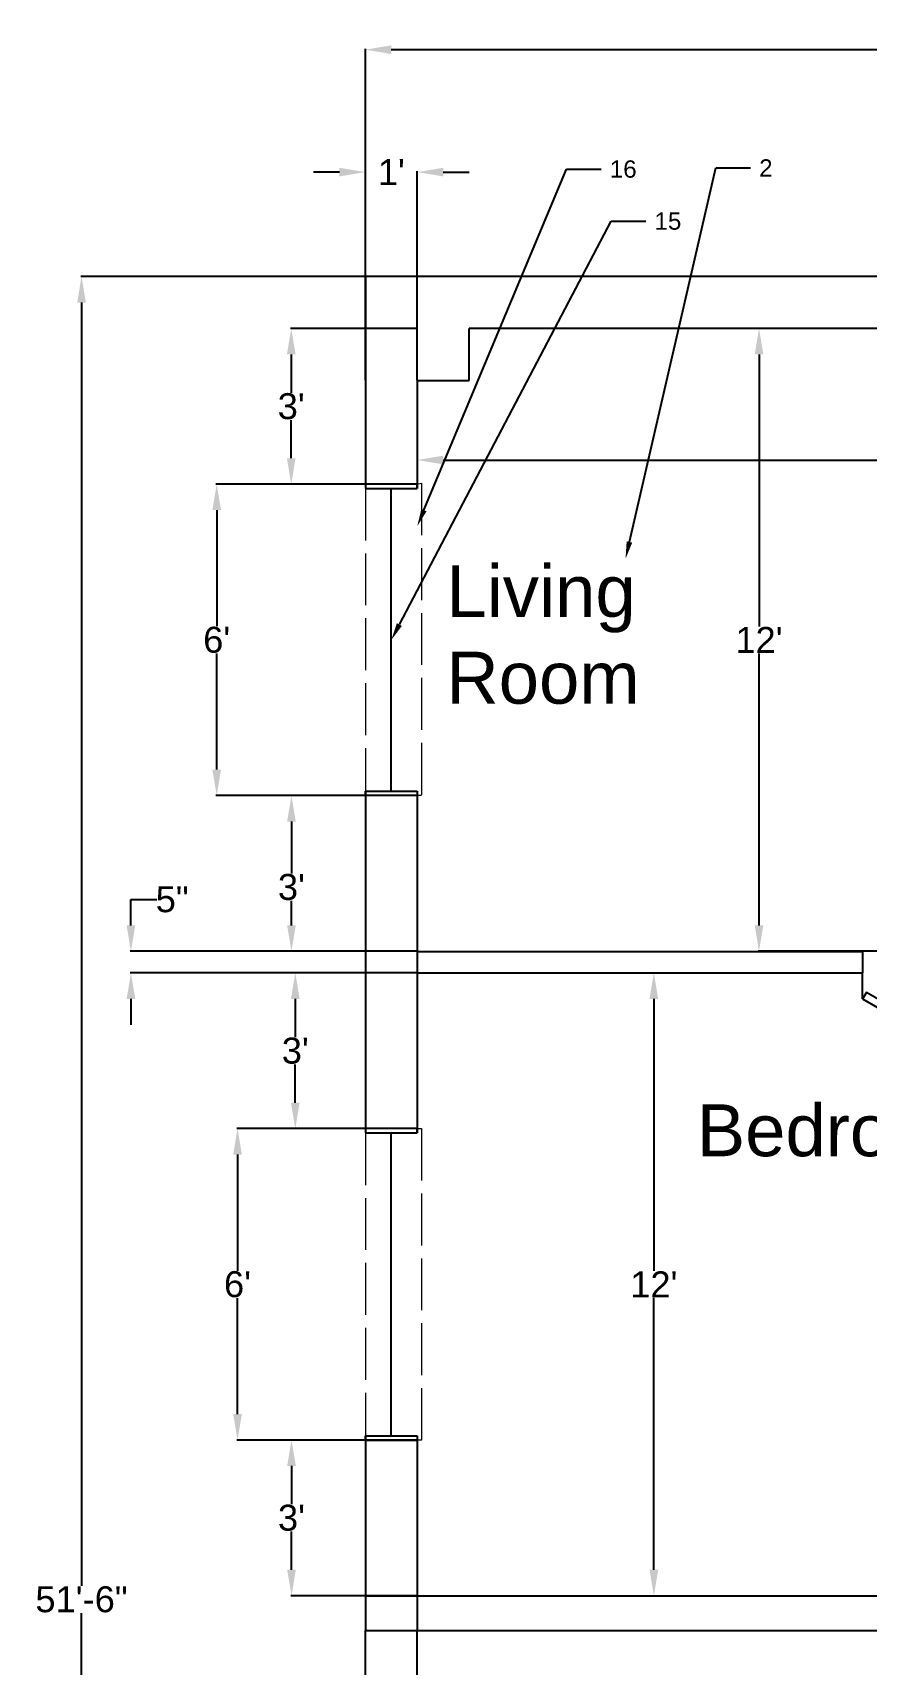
# Model space of a CAD drawing. Header units: inches. Extents: x 2169 to 3045, y 1192 to 2064.
# Drawn here: x 2168.8 to 2361.7, y 1686.7 to 2064 of the extents above; entities that cross this region are included whole.
import ezdxf
from ezdxf import colors
from ezdxf.entities.mleader import LeaderData, LeaderLine
from ezdxf.math import Vec2, Vec3

# ---------------------------------------------------------------- set-up
doc = ezdxf.new("R2010")
doc.units = ezdxf.units.IN
doc.linetypes.add('ACAD_ISO02W100', pattern=[15, 12, -3])
for name, color, linetype in [('A PLAN ANNO DIM', 9, 'Continuous'), ('A PLAN ANNO ROOM NAME', 4, 'Continuous'), ('A PLAN WALL EXTERIOR', 4, 'Continuous'), ('A PLAN WALL INTERIOR', 5, 'Continuous'), ('A PLAN WINDOW FRAME', 3, 'Continuous'), ('A PLAN WINDOW GLAZING', 8, 'Continuous'), ('Note', 3, 'Continuous')]:
    doc.layers.add(name, color=color, linetype=linetype)
doc.layers.add('A PLAN DOOR SWING', color=1, linetype='ACAD_ISO02W100', lineweight=0)
doc.styles.get("Standard").update_dxf_attribs({"font": 'Arial.ttf'})
doc.dimstyles.get("Standard").update_dxf_attribs({"dimtxt": 6, "dimasz": 6, "dimexe": 0.18, "dimexo": 0.0625, "dimgap": 0.09, "dimtad": 0, "dimtih": 1, "dimtoh": 1, "dimdec": 4, "dimzin": 0, "dimdsep": 46, "dimlunit": 4, "dimtxsty": 'Standard', "dimcen": 0.1875, "dimadec": 0, "dimazin": 0, "dimtfac": 1, "dimtdec": 4, "dimtofl": 0, "dimtmove": 0, "dimatfit": 3, "dimfxl": 1, "dimtolj": 1, "dimtzin": 0, "dimarcsym": 0})

# ---------------------------------------------------------------- blocks, each defined once
blk = doc.blocks.new('*D1')
at = {"layer": 'A PLAN ANNO DIM', "color": 0, "lineweight": -2, "transparency": 16777216}
for p, q in [((2245.74, 2007.58), (2179.97, 2007.58)), ((2180.15, 2001.58), (2180.15, 1704.88)), ((2180.15, 1395.58), (2180.15, 1698.58)), ((2245.74, 1389.58), (2179.97, 1389.58))]:
    blk.add_line(p, q, dxfattribs=at)
at = {"layer": 'A PLAN ANNO DIM', "color": 0, "transparency": 16777216}
for points in [[(2179.15, 2001.58), (2181.15, 2001.58), (2180.15, 2007.58)], [(2179.15, 1395.58), (2181.15, 1395.58), (2180.15, 1389.58)]]:
    blk.add_solid(points, dxfattribs=at)
at = {"layer": 'Defpoints', "color": 0, "transparency": 16777216}
for p in [(2245.8, 2007.58), (2180.15, 1389.58), (2245.8, 1389.58)]:
    blk.add_point(p, dxfattribs=at)
at = {"layer": 'A PLAN ANNO DIM', "color": 0, "transparency": 16777216, "insert": (2180.15, 1701.73), "char_height": 6, "attachment_point": 5}
blk.add_mtext('\\A1;51\'-6"', dxfattribs=at)
blk = doc.blocks.new('*D2')
at = {"layer": 'A PLAN ANNO DIM', "color": 0, "lineweight": -2, "transparency": 16777216}
for p, q in [((2245.8, 2007.64), (2245.8, 2060.23)), ((2251.8, 2060.05), (2390.57, 2060.05)), ((2539.8, 2060.05), (2401.03, 2060.05)), ((2545.8, 2007.64), (2545.8, 2060.23))]:
    blk.add_line(p, q, dxfattribs=at)
at = {"layer": 'A PLAN ANNO DIM', "color": 0, "transparency": 16777216}
for points in [[(2251.8, 2061.05), (2251.8, 2059.05), (2245.8, 2060.05)], [(2539.8, 2061.05), (2539.8, 2059.05), (2545.8, 2060.05)]]:
    blk.add_solid(points, dxfattribs=at)
at = {"layer": 'Defpoints', "color": 0, "transparency": 16777216}
for p in [(2545.8, 2060.05), (2245.8, 2007.58), (2545.8, 2007.58)]:
    blk.add_point(p, dxfattribs=at)
at = {"layer": 'A PLAN ANNO DIM', "color": 0, "transparency": 16777216, "insert": (2395.8, 2060.05), "char_height": 6, "attachment_point": 5}
blk.add_mtext("\\A1;25'", dxfattribs=at)
blk = doc.blocks.new('*D3')
at = {"layer": 'A PLAN ANNO DIM', "color": 0, "lineweight": -2, "transparency": 16777216}
for p, q in [((2239.8, 2031.74), (2233.8, 2031.74)), ((2245.8, 1983.64), (2245.8, 2031.92)), ((2257.8, 1983.64), (2257.8, 2031.92)), ((2263.8, 2031.74), (2269.8, 2031.74))]:
    blk.add_line(p, q, dxfattribs=at)
at = {"layer": 'A PLAN ANNO DIM', "color": 0, "transparency": 16777216}
for points in [[(2239.8, 2032.74), (2239.8, 2030.74), (2245.8, 2031.74)], [(2263.8, 2032.74), (2263.8, 2030.74), (2257.8, 2031.74)]]:
    blk.add_solid(points, dxfattribs=at)
at = {"layer": 'Defpoints', "color": 0, "transparency": 16777216}
for p in [(2245.8, 2031.74), (2245.8, 1983.58), (2257.8, 1983.58)]:
    blk.add_point(p, dxfattribs=at)
at = {"layer": 'A PLAN ANNO DIM', "color": 0, "transparency": 16777216, "insert": (2251.8, 2031.74), "char_height": 6, "attachment_point": 5}
blk.add_mtext("\\A1;1'", dxfattribs=at)
blk = doc.blocks.new('*D31')
at = {"layer": 'A PLAN ANNO DIM', "color": 0, "lineweight": -2, "transparency": 16777216}
for p, q in [((2309.36, 1846.58), (2312.7, 1846.58)), ((2312.52, 1840.58), (2312.52, 1777.68)), ((2312.52, 1708.58), (2312.52, 1771.47)), ((2309.36, 1702.58), (2312.7, 1702.58))]:
    blk.add_line(p, q, dxfattribs=at)
at = {"layer": 'A PLAN ANNO DIM', "color": 0, "transparency": 16777216}
for points in [[(2311.52, 1840.58), (2313.52, 1840.58), (2312.52, 1846.58)], [(2311.52, 1708.58), (2313.52, 1708.58), (2312.52, 1702.58)]]:
    blk.add_solid(points, dxfattribs=at)
at = {"layer": 'Defpoints', "color": 0, "transparency": 16777216}
for p in [(2309.3, 1846.58), (2309.3, 1702.58), (2312.52, 1702.58)]:
    blk.add_point(p, dxfattribs=at)
at = {"layer": 'A PLAN ANNO DIM', "color": 0, "transparency": 16777216, "insert": (2312.52, 1774.58), "char_height": 6, "attachment_point": 5}
blk.add_mtext("\\A1;12'", dxfattribs=at)
blk = doc.blocks.new('*D32')
at = {"layer": 'A PLAN ANNO DIM', "color": 0, "lineweight": -2, "transparency": 16777216}
for p, q in [((2257.8, 1983.51), (2257.8, 1964.99)), ((2537.8, 1983.51), (2537.8, 1964.99)), ((2263.8, 1965.17), (2387.35, 1965.17)), ((2531.8, 1965.17), (2408.25, 1965.17))]:
    blk.add_line(p, q, dxfattribs=at)
at = {"layer": 'A PLAN ANNO DIM', "color": 0, "transparency": 16777216}
for points in [[(2263.8, 1966.17), (2263.8, 1964.17), (2257.8, 1965.17)], [(2531.8, 1966.17), (2531.8, 1964.17), (2537.8, 1965.17)]]:
    blk.add_solid(points, dxfattribs=at)
at = {"layer": 'Defpoints', "color": 0, "transparency": 16777216}
for p in [(2257.8, 1983.58), (2537.8, 1983.58), (2537.8, 1965.17)]:
    blk.add_point(p, dxfattribs=at)
at = {"layer": 'A PLAN ANNO DIM', "color": 0, "transparency": 16777216, "insert": (2397.8, 1965.17), "char_height": 6, "attachment_point": 5}
blk.add_mtext('\\A1;23\'-4"', dxfattribs=at)
blk = doc.blocks.new('*D34')
at = {"layer": 'A PLAN ANNO DIM', "color": 0, "lineweight": -2, "transparency": 16777216}
for p, q in [((2403.74, 1995.58), (2336.66, 1995.58)), ((2336.84, 1989.58), (2336.84, 1926.68)), ((2336.84, 1857.58), (2336.84, 1920.47)), ((2403.74, 1851.58), (2336.66, 1851.58))]:
    blk.add_line(p, q, dxfattribs=at)
at = {"layer": 'A PLAN ANNO DIM', "color": 0, "transparency": 16777216}
for points in [[(2335.84, 1989.58), (2337.84, 1989.58), (2336.84, 1995.58)], [(2335.84, 1857.58), (2337.84, 1857.58), (2336.84, 1851.58)]]:
    blk.add_solid(points, dxfattribs=at)
at = {"layer": 'Defpoints', "color": 0, "transparency": 16777216}
for p in [(2403.8, 1995.58), (2336.84, 1851.58), (2403.8, 1851.58)]:
    blk.add_point(p, dxfattribs=at)
at = {"layer": 'A PLAN ANNO DIM', "color": 0, "transparency": 16777216, "insert": (2336.84, 1923.58), "char_height": 6, "attachment_point": 5}
blk.add_mtext("\\A1;12'", dxfattribs=at)
blk = doc.blocks.new('*U37')
for p, q in [((0, 0), (0, 6)), ((32, 0), (32, 6))]:
    blk.add_line(p, q)
blk.add_lwpolyline([(0, 0), (27.71, -16), (28.59, -14.48), (0.87, 1.52)], close=True)
blk.add_arc((0, 0), 32, 330, 0)
blk = doc.blocks.new('*D62')
at = {"layer": 'A PLAN ANNO DIM', "color": 0, "lineweight": -2, "transparency": 16777216}
for p, q in [((2257.74, 1846.58), (2229.41, 1846.58)), ((2229.59, 1840.58), (2229.59, 1831.73)), ((2229.59, 1816.58), (2229.59, 1825.42)), ((2257.74, 1810.58), (2229.41, 1810.58))]:
    blk.add_line(p, q, dxfattribs=at)
at = {"layer": 'A PLAN ANNO DIM', "color": 0, "transparency": 16777216}
for points in [[(2228.59, 1840.58), (2230.59, 1840.58), (2229.59, 1846.58)], [(2228.59, 1816.58), (2230.59, 1816.58), (2229.59, 1810.58)]]:
    blk.add_solid(points, dxfattribs=at)
at = {"layer": 'Defpoints', "color": 0, "transparency": 16777216}
for p in [(2257.8, 1846.58), (2229.59, 1810.58), (2257.8, 1810.58)]:
    blk.add_point(p, dxfattribs=at)
at = {"layer": 'A PLAN ANNO DIM', "color": 0, "transparency": 16777216, "insert": (2229.59, 1828.58), "char_height": 6, "attachment_point": 5}
blk.add_mtext("\\A1;3'", dxfattribs=at)
blk = doc.blocks.new('*D63')
at = {"layer": 'A PLAN ANNO DIM', "color": 0, "lineweight": -2, "transparency": 16777216}
for p, q in [((2257.74, 1995.58), (2228.47, 1995.58)), ((2228.65, 1989.58), (2228.65, 1980.73)), ((2228.65, 1965.58), (2228.65, 1974.42)), ((2257.74, 1959.58), (2228.47, 1959.58))]:
    blk.add_line(p, q, dxfattribs=at)
at = {"layer": 'A PLAN ANNO DIM', "color": 0, "transparency": 16777216}
for points in [[(2227.65, 1989.58), (2229.65, 1989.58), (2228.65, 1995.58)], [(2227.65, 1965.58), (2229.65, 1965.58), (2228.65, 1959.58)]]:
    blk.add_solid(points, dxfattribs=at)
at = {"layer": 'Defpoints', "color": 0, "transparency": 16777216}
for p in [(2257.8, 1995.58), (2228.65, 1959.58), (2257.8, 1959.58)]:
    blk.add_point(p, dxfattribs=at)
at = {"layer": 'A PLAN ANNO DIM', "color": 0, "transparency": 16777216, "insert": (2228.65, 1977.58), "char_height": 6, "attachment_point": 5}
blk.add_mtext("\\A1;3'", dxfattribs=at)
blk = doc.blocks.new('*D64')
at = {"layer": 'A PLAN ANNO DIM', "color": 0, "lineweight": -2, "transparency": 16777216}
for p, q in [((2245.74, 1959.58), (2211.23, 1959.58)), ((2211.41, 1953.58), (2211.41, 1926.73)), ((2211.41, 1893.58), (2211.41, 1920.42)), ((2245.74, 1887.58), (2211.23, 1887.58))]:
    blk.add_line(p, q, dxfattribs=at)
at = {"layer": 'A PLAN ANNO DIM', "color": 0, "transparency": 16777216}
for points in [[(2210.41, 1953.58), (2212.41, 1953.58), (2211.41, 1959.58)], [(2210.41, 1893.58), (2212.41, 1893.58), (2211.41, 1887.58)]]:
    blk.add_solid(points, dxfattribs=at)
at = {"layer": 'Defpoints', "color": 0, "transparency": 16777216}
for p in [(2245.8, 1959.58), (2211.41, 1887.58), (2245.8, 1887.58)]:
    blk.add_point(p, dxfattribs=at)
at = {"layer": 'A PLAN ANNO DIM', "color": 0, "transparency": 16777216, "insert": (2211.41, 1923.58), "char_height": 6, "attachment_point": 5}
blk.add_mtext("\\A1;6'", dxfattribs=at)
blk = doc.blocks.new('*D65')
at = {"layer": 'A PLAN ANNO DIM', "color": 0, "lineweight": -2, "transparency": 16777216}
for p, q in [((2245.74, 1810.58), (2216.05, 1810.58)), ((2216.23, 1804.58), (2216.23, 1777.73)), ((2216.23, 1744.58), (2216.23, 1771.42)), ((2245.74, 1738.58), (2216.05, 1738.58))]:
    blk.add_line(p, q, dxfattribs=at)
at = {"layer": 'A PLAN ANNO DIM', "color": 0, "transparency": 16777216}
for points in [[(2215.23, 1804.58), (2217.23, 1804.58), (2216.23, 1810.58)], [(2215.23, 1744.58), (2217.23, 1744.58), (2216.23, 1738.58)]]:
    blk.add_solid(points, dxfattribs=at)
at = {"layer": 'Defpoints', "color": 0, "transparency": 16777216}
for p in [(2245.8, 1810.58), (2216.23, 1738.58), (2245.8, 1738.58)]:
    blk.add_point(p, dxfattribs=at)
at = {"layer": 'A PLAN ANNO DIM', "color": 0, "transparency": 16777216, "insert": (2216.23, 1774.58), "char_height": 6, "attachment_point": 5}
blk.add_mtext("\\A1;6'", dxfattribs=at)
blk = doc.blocks.new('*D66')
at = {"layer": 'A PLAN ANNO DIM', "color": 0, "lineweight": -2, "transparency": 16777216}
for p, q in [((2257.74, 1887.58), (2228.52, 1887.58)), ((2228.7, 1881.58), (2228.7, 1869.58)), ((2228.7, 1857.58), (2228.7, 1863.26)), ((2257.74, 1851.58), (2228.52, 1851.58))]:
    blk.add_line(p, q, dxfattribs=at)
at = {"layer": 'A PLAN ANNO DIM', "color": 0, "transparency": 16777216}
for points in [[(2227.7, 1881.58), (2229.7, 1881.58), (2228.7, 1887.58)], [(2227.7, 1857.58), (2229.7, 1857.58), (2228.7, 1851.58)]]:
    blk.add_solid(points, dxfattribs=at)
at = {"layer": 'Defpoints', "color": 0, "transparency": 16777216}
for p in [(2257.8, 1887.58), (2228.7, 1851.58), (2257.8, 1851.58)]:
    blk.add_point(p, dxfattribs=at)
at = {"layer": 'A PLAN ANNO DIM', "color": 0, "transparency": 16777216, "insert": (2228.7, 1866.42), "char_height": 6, "attachment_point": 5}
blk.add_mtext("\\A1;3'", dxfattribs=at)
blk = doc.blocks.new('*D67')
at = {"layer": 'A PLAN ANNO DIM', "color": 0, "lineweight": -2, "transparency": 16777216}
for p, q in [((2257.74, 1738.58), (2228.53, 1738.58)), ((2228.71, 1732.58), (2228.71, 1723.73)), ((2228.71, 1708.58), (2228.71, 1717.42)), ((2257.74, 1702.58), (2228.53, 1702.58))]:
    blk.add_line(p, q, dxfattribs=at)
at = {"layer": 'A PLAN ANNO DIM', "color": 0, "transparency": 16777216}
for points in [[(2227.71, 1732.58), (2229.71, 1732.58), (2228.71, 1738.58)], [(2227.71, 1708.58), (2229.71, 1708.58), (2228.71, 1702.58)]]:
    blk.add_solid(points, dxfattribs=at)
at = {"layer": 'Defpoints', "color": 0, "transparency": 16777216}
for p in [(2257.8, 1738.58), (2228.71, 1702.58), (2257.8, 1702.58)]:
    blk.add_point(p, dxfattribs=at)
at = {"layer": 'A PLAN ANNO DIM', "color": 0, "transparency": 16777216, "insert": (2228.71, 1720.58), "char_height": 6, "attachment_point": 5}
blk.add_mtext("\\A1;3'", dxfattribs=at)
blk = doc.blocks.new('*D73')
at = {"layer": 'A PLAN ANNO DIM', "color": 0, "lineweight": -2, "transparency": 16777216}
for p, q in [((2191.58, 1857.58), (2191.58, 1863.58)), ((2191.58, 1863.58), (2197.58, 1863.58)), ((2257.74, 1851.58), (2191.4, 1851.58)), ((2257.74, 1846.58), (2191.4, 1846.58)), ((2191.58, 1840.58), (2191.58, 1834.58))]:
    blk.add_line(p, q, dxfattribs=at)
at = {"layer": 'A PLAN ANNO DIM', "color": 0, "transparency": 16777216}
for points in [[(2190.58, 1857.58), (2192.58, 1857.58), (2191.58, 1851.58)], [(2190.58, 1840.58), (2192.58, 1840.58), (2191.58, 1846.58)]]:
    blk.add_solid(points, dxfattribs=at)
at = {"layer": 'Defpoints', "color": 0, "transparency": 16777216}
for p in [(2191.58, 1851.58), (2257.8, 1851.58), (2257.8, 1846.58)]:
    blk.add_point(p, dxfattribs=at)
at = {"layer": 'A PLAN ANNO DIM', "color": 0, "transparency": 16777216, "insert": (2201.12, 1863.58), "char_height": 6, "attachment_point": 5}
blk.add_mtext('\\A1;5"', dxfattribs=at)

msp = doc.modelspace()

# ---------------------------------------------------------------- linework, layer by layer
at = {"layer": 'A PLAN ANNO ROOM NAME'}
for p, q in [((2245.80012, 1702.57518), (2545.80012, 1702.57518)), ((2245.80012, 1694.57518), (2545.80012, 1694.57518)), ((2245.80012, 1694.57518), (2545.80012, 1694.57518))]:
    msp.add_line(p, q, dxfattribs=at)
at = {"layer": 'A PLAN DOOR SWING'}
for p, q in [((2245.80012, 1958.57518), (2245.80012, 1888.57518)), ((2257.80012, 1959.57518), (2258.77734, 1959.78742)), ((2258.77734, 1959.78742), (2258.77734, 1887.57518)), ((2258.77734, 1887.57518), (2257.80012, 1887.57518)), ((2245.80012, 1809.52266), (2245.80012, 1739.52266)), ((2257.80012, 1810.57518), (2258.78927, 1810.57518)), ((2258.78927, 1810.57518), (2258.77734, 1738.52266)), ((2258.77734, 1738.52266), (2257.80012, 1738.57518))]:
    msp.add_line(p, q, dxfattribs=at)
at = {"layer": 'A PLAN WALL EXTERIOR'}
for p, q in [((2245.80012, 2007.57518), (2245.80012, 1958.57518)), ((2545.80012, 2007.57518), (2245.80012, 2007.57518)), ((2537.80012, 1995.57518), (2269.80012, 1995.57518)), ((2269.80012, 1983.57518), (2269.80012, 1995.57518)), ((2257.80012, 1983.57518), (2269.80012, 1983.57518)), ((2257.80012, 1983.57518), (2257.80012, 1958.57518)), ((2245.80012, 1888.57518), (2245.80012, 1809.57518)), ((2257.80012, 1888.57518), (2257.80012, 1809.57518)), ((2245.80012, 1739.57518), (2245.80012, 1694.57518)), ((2257.80012, 1739.57518), (2257.80012, 1694.57518)), ((2245.80012, 1649.57518), (2245.80012, 1694.57518)), ((2257.80012, 1649.57518), (2257.80012, 1694.57518))]:
    msp.add_line(p, q, dxfattribs=at)
at = {"layer": 'A PLAN WALL INTERIOR'}
for p, q in [((2257.80012, 1851.57518), (2360.80012, 1851.57518)), ((2360.80012, 1851.57518), (2360.80012, 1846.57518)), ((2257.80012, 1846.57518), (2360.80012, 1846.57518))]:
    msp.add_line(p, q, dxfattribs=at)
at = {"layer": 'A PLAN WINDOW FRAME'}
for p, q in [((2245.80012, 1959.57518), (2245.80012, 1958.57518)), ((2245.80012, 1958.57518), (2257.80012, 1958.57518)), ((2257.80012, 1958.57518), (2257.80012, 1959.57518)), ((2245.80012, 1887.57518), (2245.80012, 1888.57518)), ((2245.80012, 1888.57518), (2257.80012, 1888.57518)), ((2257.80012, 1888.57518), (2257.80012, 1887.57518)), ((2245.80012, 1810.57518), (2245.80012, 1809.57518)), ((2245.80012, 1809.57518), (2257.80012, 1809.57518)), ((2257.80012, 1809.57518), (2257.80012, 1810.57518)), ((2245.80012, 1738.57518), (2245.80012, 1739.57518)), ((2245.80012, 1739.57518), (2257.80012, 1739.57518)), ((2257.80012, 1739.57518), (2257.80012, 1738.57518))]:
    msp.add_line(p, q, dxfattribs=at)
at = {"layer": 'A PLAN WINDOW GLAZING'}
for p, q in [((2257.80012, 1959.57518), (2245.80012, 1959.57518)), ((2251.80012, 1888.57518), (2251.80012, 1958.57518)), ((2257.80012, 1887.57518), (2245.80012, 1887.57518)), ((2257.80012, 1846.57518), (2257.80012, 1810.57518)), ((2257.80012, 1810.57518), (2245.80012, 1810.57518)), ((2251.80012, 1739.57518), (2251.80012, 1809.57518)), ((2245.80012, 1738.57518), (2257.80012, 1738.57518))]:
    msp.add_line(p, q, dxfattribs=at)

# ---------------------------------------------------------------- block references
at = {"layer": 'A PLAN ANNO DIM'}
msp.add_blockref('*U37', (2360.80012, 1840.57518), dxfattribs=at)

# ---------------------------------------------------------------- texts
at = {"layer": 'A PLAN ANNO ROOM NAME', "char_height": 12, "attachment_point": 1}
for s, insert in [('Living Room', (2264.52912, 1940.84465)), ('Bedroom', (2322.4492, 1816.20172))]:
    msp.add_mtext_dynamic_manual_height_columns(s, width=48.6996659, gutter_width=12.5, heights=[0], dxfattribs=dict(at, insert=insert))

# ---------------------------------------------------------------- dimensions: what is measured, and where the dimension line sits
at = {"layer": 'A PLAN ANNO DIM'}
for base, p1, p2, picture, middle in [((2545.80012, 2060.04966), (2245.80012, 2007.57518), (2545.80012, 2007.57518), '*D2', (2395.80012, 2060.04966)), ((2537.80012, 1965.16747), (2257.80012, 1983.57518), (2537.80012, 1983.57518), '*D32', (2397.80012, 1965.16747))]:
    dim = msp.add_linear_dim(base=base, p1=p1, p2=p2, dimstyle='Standard', dxfattribs=at)
    dim.commit()
    dim.dimension.update_dxf_attribs({"geometry": picture, "text_midpoint": middle, "dimtype": 160})
dim = msp.add_linear_dim(base=(2245.80012, 2031.739), p1=(2257.80012, 1983.57518), p2=(2245.80012, 1983.57518), dimstyle='Standard', dxfattribs=at)
dim.commit()
dim.dimension.update_dxf_attribs({"geometry": '*D3', "text_midpoint": (2251.80012, 2031.739)})
for base, p1, p2, picture, middle in [((2180.1523, 1389.57518), (2245.80012, 2007.57518), (2245.80012, 1389.57518), '*D1', (2180.1523, 1701.72862)), ((2228.70436, 1851.57518), (2257.80012, 1887.57518), (2257.80012, 1851.57518), '*D66', (2228.70436, 1866.4197))]:
    dim = msp.add_linear_dim(base=base, p1=p1, p2=p2, angle=90, dimstyle='Standard', dxfattribs=at)
    dim.commit()
    dim.dimension.update_dxf_attribs({"geometry": picture, "text_midpoint": middle, "dimtype": 160})
for base, p1, p2, picture, middle in [((2228.65326, 1959.57518), (2257.80012, 1995.57518), (2257.80012, 1959.57518), '*D63', (2228.65326, 1977.57518)), ((2336.83711, 1851.57518), (2403.80012, 1995.57518), (2403.80012, 1851.57518), '*D34', (2336.83711, 1923.57518)), ((2211.40941, 1887.57518), (2245.80012, 1959.57518), (2245.80012, 1887.57518), '*D64', (2211.40941, 1923.57518)), ((2191.58267, 1851.57518), (2257.80012, 1846.57518), (2257.80012, 1851.57518), '*D73', (2201.12083, 1863.57518)), ((2229.58923, 1810.57518), (2257.80012, 1846.57518), (2257.80012, 1810.57518), '*D62', (2229.58923, 1828.57518)), ((2312.51952, 1702.57518), (2309.30012, 1846.57518), (2309.30012, 1702.57518), '*D31', (2312.51952, 1774.57518)), ((2216.22779, 1738.57518), (2245.80012, 1810.57518), (2245.80012, 1738.57518), '*D65', (2216.22779, 1774.57518)), ((2228.7065, 1702.57518), (2257.80012, 1738.57518), (2257.80012, 1702.57518), '*D67', (2228.7065, 1720.57518))]:
    dim = msp.add_linear_dim(base=base, p1=p1, p2=p2, angle=90, dimstyle='Standard', dxfattribs=at)
    dim.commit()
    dim.dimension.update_dxf_attribs({"geometry": picture, "text_midpoint": middle})

# ---------------------------------------------------------------- leaders
at = {"layer": 'Note'}
ml = msp.add_multileader_mtext('Standard', dxfattribs=at)
ml.set_content('16', color=256)
ml.set_leader_properties()
ml.build(insert=Vec2(0, 0))
ctx = ml.context
ctx.base_point, ctx.plane_origin = Vec3(2300.3222, 2032.41763), Vec3(2257.80012, 1949.87841)
notes = []
notes.append((ctx, [(0, (1, 1, 0), (2292.3222, 2032.41763), (1, 0), 8, [(0, [(2257.80012, 1949.87841)], 0, [])])]))
ctx.mtext.insert, ctx.mtext.flow_direction = Vec3(2302.3222, 2034.45174), 5
ml = msp.add_multileader_mtext('Standard', dxfattribs=at)
ml.set_content('2', color=256)
ml.set_leader_properties()
ml.build(insert=Vec2(0, 0))
ctx = ml.context
ctx.base_point, ctx.plane_origin = Vec3(2334.87451, 2032.69743), Vec3(2305.96706, 1942.32397)
notes.append((ctx, [(0, (1, 1, 0), (2326.87451, 2032.69743), (1, 0), 8, [(0, [(2305.96706, 1942.32397)], 0, [])])]))
ctx.mtext.insert, ctx.mtext.flow_direction = Vec3(2336.87451, 2034.69743), 5
ml = msp.add_multileader_mtext('Standard', dxfattribs=at)
ml.set_content('15', color=256)
ml.set_leader_properties()
ml.build(insert=Vec2(0, 0))
ctx = ml.context
ctx.base_point, ctx.plane_origin = Vec3(2310.66588, 2020.38649), Vec3(2251.80012, 1923.57518)
notes.append((ctx, [(0, (1, 1, 0), (2302.66588, 2020.38649), (1, 0), 8, [(0, [(2251.80012, 1923.57518)], 0, [])])]))
ctx.mtext.insert, ctx.mtext.flow_direction = Vec3(2312.66588, 2022.4206), 5
for ctx, leaders in notes:
    for number, flags, end, landing, length, lines in leaders:
        leader = LeaderData()
        leader.index, (leader.has_last_leader_line, leader.has_dogleg_vector, leader.attachment_direction) = number, flags
        leader.last_leader_point, leader.dogleg_vector, leader.dogleg_length = Vec3(end), Vec3(landing), length
        for number, points, colour, breaks in lines:
            line = LeaderLine()
            line.index, line.vertices, line.color, line.breaks = number, Vec3.list(points), colors.encode_raw_color(colour), breaks
            leader.lines.append(line)
        ctx.leaders.append(leader)

doc.saveas('drawing.dxf')
